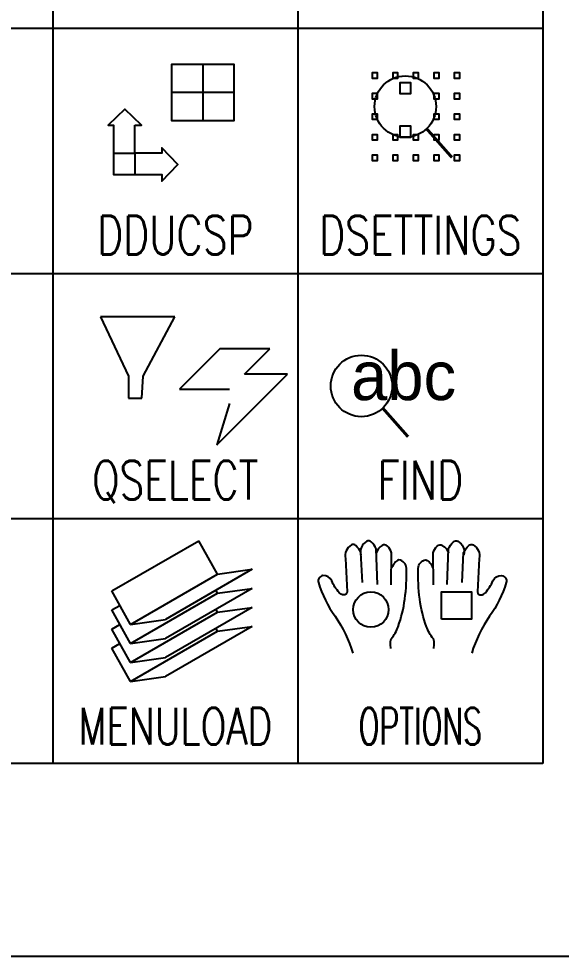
# Model space of a CAD drawing. Extents: x 1.7 to 12.8, y 1.1 to 13.1.
# Drawn here: x 5.379 to 6.269, y 1.067 to 2.605 of the extents above; entities that cross this region are included whole.
import ezdxf
from ezdxf.enums import TextEntityAlignment as Align

# ---------------------------------------------------------------- set-up
doc = ezdxf.new("R2010")
doc.units = 0
doc.header["$MEASUREMENT"] = 0
for name, color, linetype in [('Borders', 252, 'Continuous'), ('Icons', 7, 'Continuous'), ('Text English', 7, 'Continuous')]:
    doc.layers.add(name, color=color, linetype=linetype)
doc.styles.add('Roman Simplex', font='romans.shx', dxfattribs={"width": 0.75, "height": 0.0625})

# ---------------------------------------------------------------- blocks, each defined once
blk = doc.blocks.new('DDUCSP')
at = {"layer": 'Icons'}
for p, q in [((5.6809, 2.5308), (5.6809, 2.4376)), ((5.7317, 2.4842), (5.63, 2.4842))]:
    blk.add_line(p, q, dxfattribs=at)
at = {"layer": 'Icons', "color": 7}
blk.add_lwpolyline([(5.63, 2.4376), (5.63, 2.5308), (5.7317, 2.5308), (5.7317, 2.4376), (5.63, 2.4376), (5.63, 2.4376)], dxfattribs=at)
at = {"layer": 'Icons'}
blk.add_lwpolyline([(5.569, 2.4304), (5.5801, 2.4304), (5.5528, 2.4569), (5.5255, 2.4304), (5.5344, 2.4304), (5.5343, 2.3498), (5.6134, 2.3498), (5.6134, 2.3387), (5.6399, 2.366), (5.6134, 2.3933), (5.6134, 2.3845), (5.569, 2.3845)], close=True, dxfattribs=at)
blk.add_lwpolyline([(5.5343, 2.3845), (5.569, 2.3845), (5.569, 2.3498)], dxfattribs=at)
blk = doc.blocks.new('DSETTINGS')
at = {"layer": 'Icons', "color": 1}
for points in [[(5.9674, 2.5076), (5.9674, 2.5164), (5.9585, 2.5164), (5.9585, 2.5076), (5.9674, 2.5076), (5.9674, 2.5076)], [(6.0005, 2.5076), (6.0005, 2.5164), (5.9924, 2.5164), (5.9924, 2.5076), (6.0005, 2.5076), (6.0005, 2.5076)], [(6.0344, 2.5076), (6.0344, 2.5164), (6.0256, 2.5164), (6.0256, 2.5076), (6.0344, 2.5076), (6.0344, 2.5076)], [(6.0683, 2.5076), (6.0683, 2.5164), (6.0595, 2.5164), (6.0595, 2.5076), (6.0683, 2.5076), (6.0683, 2.5076)], [(6.1022, 2.5076), (6.1022, 2.5164), (6.0933, 2.5164), (6.0933, 2.5076), (6.1022, 2.5076), (6.1022, 2.5076)], [(6.0218, 2.4825), (6.0218, 2.5002), (6.0041, 2.5002), (6.0041, 2.4825), (6.0218, 2.4825), (6.0218, 2.4825)], [(5.9674, 2.4737), (5.9674, 2.4825), (5.9585, 2.4825), (5.9585, 2.4737), (5.9674, 2.4737), (5.9674, 2.4737)], [(6.0683, 2.4737), (6.0683, 2.4825), (6.0595, 2.4825), (6.0595, 2.4737), (6.0683, 2.4737), (6.0683, 2.4737)], [(6.1022, 2.4737), (6.1022, 2.4825), (6.0933, 2.4825), (6.0933, 2.4737), (6.1022, 2.4737), (6.1022, 2.4737)], [(5.9674, 2.4405), (5.9674, 2.4486), (5.9585, 2.4486), (5.9585, 2.4405), (5.9674, 2.4405), (5.9674, 2.4405)], [(6.0683, 2.4405), (6.0683, 2.4486), (6.0595, 2.4486), (6.0595, 2.4405), (6.0683, 2.4405), (6.0683, 2.4405)], [(6.1022, 2.4405), (6.1022, 2.4486), (6.0933, 2.4486), (6.0933, 2.4405), (6.1022, 2.4405), (6.1022, 2.4405)], [(5.9674, 2.4067), (5.9674, 2.4148), (5.9585, 2.4148), (5.9585, 2.4067), (5.9674, 2.4067), (5.9674, 2.4067)], [(6.0005, 2.4067), (6.0005, 2.4148), (5.9924, 2.4148), (5.9924, 2.4067), (6.0005, 2.4067), (6.0005, 2.4067)], [(6.0218, 2.4111), (6.0218, 2.4288), (6.0041, 2.4288), (6.0041, 2.4111), (6.0218, 2.4111), (6.0218, 2.4111)], [(6.0344, 2.4067), (6.0344, 2.4148), (6.0256, 2.4148), (6.0256, 2.4067), (6.0344, 2.4067), (6.0344, 2.4067)], [(6.0683, 2.4067), (6.0683, 2.4148), (6.0595, 2.4148), (6.0595, 2.4067), (6.0683, 2.4067), (6.0683, 2.4067)], [(6.1022, 2.4067), (6.1022, 2.4148), (6.0933, 2.4148), (6.0933, 2.4067), (6.1022, 2.4067), (6.1022, 2.4067)], [(5.9674, 2.3728), (5.9674, 2.3816), (5.9585, 2.3816), (5.9585, 2.3728), (5.9674, 2.3728), (5.9674, 2.3728)], [(6.0005, 2.3728), (6.0005, 2.3816), (5.9924, 2.3816), (5.9924, 2.3728), (6.0005, 2.3728), (6.0005, 2.3728)], [(6.0344, 2.3728), (6.0344, 2.3816), (6.0256, 2.3816), (6.0256, 2.3728), (6.0344, 2.3728), (6.0344, 2.3728)], [(6.0683, 2.3728), (6.0683, 2.3816), (6.0595, 2.3816), (6.0595, 2.3728), (6.0683, 2.3728), (6.0683, 2.3728)], [(6.1022, 2.3728), (6.1022, 2.3816), (6.0933, 2.3816), (6.0933, 2.3728), (6.1022, 2.3728), (6.1022, 2.3728)]]:
    blk.add_lwpolyline(points, dxfattribs=at)
at = {"layer": 'Icons', "const_width": 0.005}
blk.add_lwpolyline([(6.048, 2.4247), (6.0895, 2.3776)], dxfattribs=at)
at = {"layer": 'Icons'}
blk.add_circle((6.013, 2.4611), 0.0504, dxfattribs=at)
blk = doc.blocks.new('QSELECT')
for p, q in [((5.5129, 2.1164), (5.5588, 2.0186)), ((5.6348, 2.1164), (5.5129, 2.1164)), ((5.5828, 2.0186), (5.6348, 2.1164)), ((5.5588, 2.0186), (5.5588, 1.9827)), ((5.5808, 1.9827), (5.5828, 2.0186)), ((5.5588, 1.9827), (5.5808, 1.9827))]:
    blk.add_line(p, q)
at = {"layer": 'Icons', "color": 8}
for p, q in [((5.7088, 2.0636), (5.6426, 1.9974)), ((5.7907, 2.0636), (5.7088, 2.0636)), ((5.7493, 2.0223), (5.7907, 2.0636)), ((5.7037, 1.9064), (5.8195, 2.0223)), ((5.8195, 2.0223), (5.7493, 2.0223)), ((5.6426, 1.9974), (5.7245, 1.9974)), ((5.7245, 1.974), (5.7037, 1.9064))]:
    blk.add_line(p, q, dxfattribs=at)
blk = doc.blocks.new('FIND')
at = {"layer": 'Icons', "const_width": 0.005}
blk.add_lwpolyline([(5.976, 1.9664), (6.0175, 1.9194)], dxfattribs=at)
at = {"layer": 'Icons'}
blk.add_circle((5.941, 2.0028), 0.0504, dxfattribs=at)
at = {"insert": (5.9239, 2.0596), "char_height": 0.08, "attachment_point": 1}
blk.add_mtext('abc', dxfattribs=at)
blk = doc.blocks.new('MENULOAD')
at = {"layer": 'Icons'}
for p, q in [((5.5316, 1.6665), (5.6741, 1.7488)), ((5.7047, 1.694), (5.6741, 1.7488)), ((5.5622, 1.6117), (5.7047, 1.694)), ((5.7619, 1.7021), (5.6194, 1.6198)), ((5.7047, 1.694), (5.7619, 1.7021)), ((5.5622, 1.6117), (5.5316, 1.6665)), ((5.5622, 1.6117), (5.6194, 1.6198))]:
    blk.add_line(p, q, dxfattribs=at)
at = {"layer": 'Icons', "color": 9}
for p, q in [((5.5622, 1.5805), (5.7047, 1.6628)), ((5.7619, 1.6708), (5.6194, 1.5886)), ((5.7047, 1.6628), (5.702, 1.6675)), ((5.7047, 1.6628), (5.7619, 1.6708)), ((5.5316, 1.6353), (5.5448, 1.6429)), ((5.5622, 1.5805), (5.5316, 1.6353)), ((5.5622, 1.5492), (5.7047, 1.6315)), ((5.7619, 1.6396), (5.6194, 1.5573)), ((5.7047, 1.6315), (5.702, 1.6363)), ((5.7047, 1.6315), (5.7619, 1.6396)), ((5.5316, 1.604), (5.5448, 1.6116)), ((5.5622, 1.5492), (5.5316, 1.604)), ((5.5622, 1.518), (5.7047, 1.6003)), ((5.7619, 1.6083), (5.6194, 1.5261)), ((5.7047, 1.6003), (5.702, 1.605)), ((5.7047, 1.6003), (5.7619, 1.6083)), ((5.5622, 1.5805), (5.6194, 1.5886)), ((5.5316, 1.5728), (5.5448, 1.5804)), ((5.5622, 1.518), (5.5316, 1.5728)), ((5.5622, 1.5492), (5.6194, 1.5573)), ((5.5622, 1.518), (5.6194, 1.5261))]:
    blk.add_line(p, q, dxfattribs=at)
blk = doc.blocks.new('OPTIONS')
at = {"layer": 'Icons'}
for points in [[(5.9425, 1.6805), (5.9402, 1.7295, 0.077313), (5.9318, 1.741, 0.334602), (5.9245, 1.742, 0.337418), (5.9146, 1.7196)], [(5.9674, 1.6772), (5.9653, 1.7356, 0.077313), (5.957, 1.747, 0.334602), (5.9497, 1.7481, 0.337418), (5.9398, 1.7257, 1.253415)], [(5.9898, 1.6767), (5.9903, 1.7293, 0.153807), (5.9835, 1.7402, 0.30218), (5.9752, 1.7413, 0.233284), (5.9653, 1.7283, 0.721956)], [(6.0591, 1.6767), (6.0586, 1.7293, -0.153807), (6.0654, 1.7402, -0.30218), (6.0737, 1.7413, -0.233284), (6.0836, 1.7283, -0.721956)], [(6.0815, 1.6772), (6.0836, 1.7356, -0.077313), (6.0919, 1.747, -0.334602), (6.0992, 1.7481, -0.337418), (6.1091, 1.7257, -1.253415)], [(6.1064, 1.6805), (6.1087, 1.7295, -0.077313), (6.1171, 1.741, -0.334602), (6.1244, 1.742, -0.337418), (6.1343, 1.7196)], [(5.9146, 1.7196), (5.9173, 1.6649, -0.478938), (5.9116, 1.6599, -0.167946), (5.9046, 1.6637, -0.084989), (5.8922, 1.6831, 0.326331), (5.8779, 1.6917, 0.478476), (5.8703, 1.6802, 0.077423), (5.8976, 1.6249, -0.081499), (5.9269, 1.5644, -0.021633)], [(5.9893, 1.572), (5.9887, 1.5787, -0.09399), (5.9898, 1.5881, 0.092108), (6.0012, 1.6079, 0.052172), (6.0122, 1.6532, 0.040572), (6.0148, 1.7038, 0.37402), (6.0023, 1.7173, 0.192582), (5.9955, 1.7126, 0.078461), (5.9908, 1.7048, 0.959013)], [(6.0596, 1.572), (6.0602, 1.5787, 0.09399), (6.0591, 1.5881, -0.092108), (6.0477, 1.6079, -0.052172), (6.0367, 1.6532, -0.040572), (6.0341, 1.7038, -0.37402), (6.0466, 1.7173, -0.192582), (6.0534, 1.7126, -0.078461), (6.0581, 1.7048, -0.959013)], [(6.1343, 1.7196), (6.1316, 1.6649, 0.478938), (6.1373, 1.6599, 0.167946), (6.1443, 1.6637, 0.084989), (6.1567, 1.6831, -0.326331), (6.171, 1.6917, -0.478476), (6.1786, 1.6802, -0.077423), (6.1513, 1.6249, 0.081499), (6.122, 1.5644, 0.021633)]]:
    blk.add_lwpolyline(points, format="xyb", dxfattribs=at)
at = {"layer": 'Icons', "color": 1}
blk.add_lwpolyline([(6.0724, 1.6204), (6.0724, 1.6649), (6.1214, 1.6649), (6.1214, 1.6204)], close=True, dxfattribs=at)
blk.add_circle((5.9564, 1.6359), 0.029, dxfattribs=at)

msp = doc.modelspace()

# ---------------------------------------------------------------- linework, layer by layer
for p, q in [((5.5129, 2.1164), (5.5588, 2.0186)), ((5.6348, 2.1164), (5.5129, 2.1164)), ((5.5828, 2.0186), (5.6348, 2.1164)), ((5.5588, 2.0186), (5.5588, 1.9827)), ((5.5808, 1.9827), (5.5828, 2.0186)), ((5.5588, 1.9827), (5.5808, 1.9827))]:
    msp.add_line(p, q)
at = {"layer": 'Borders'}
for p, q in [((5.4345, 3.7959), (5.4345, 1.3833)), ((5.8366, 3.7959), (5.8366, 1.3833)), ((6.2387, 3.7959), (6.2387, 1.3833)), ((4.6303, 2.5896), (6.2387, 2.5896)), ((4.6303, 2.1875), (6.2387, 2.1875)), ((4.6303, 1.7854), (6.2387, 1.7854)), ((6.2387, 1.3833), (4.6303, 1.3833))]:
    msp.add_line(p, q, dxfattribs=at)
at = {"layer": 'Borders', "color": 252}
msp.add_lwpolyline([(12.771, 1.1877), (12.771, 13.0104, 0.414214), (12.6506, 13.1308), (1.8365, 13.1308, 0.414214), (1.7161, 13.0104), (1.7161, 1.1877, 0.414214), (1.8365, 1.0672), (12.6506, 1.0672, 0.414214)], format="xyb", close=True, dxfattribs=at)
at = {"layer": 'Icons'}
for p, q in [((5.6809, 2.5308), (5.6809, 2.4376)), ((5.7317, 2.4842), (5.63, 2.4842)), ((5.5316, 1.6665), (5.6741, 1.7488)), ((5.7047, 1.694), (5.6741, 1.7488)), ((5.5622, 1.6117), (5.7047, 1.694)), ((5.7619, 1.7021), (5.6194, 1.6198)), ((5.7047, 1.694), (5.7619, 1.7021)), ((5.5622, 1.6117), (5.5316, 1.6665)), ((5.5622, 1.6117), (5.6194, 1.6198))]:
    msp.add_line(p, q, dxfattribs=at)
at = {"layer": 'Icons', "color": 8}
for p, q in [((5.7088, 2.0636), (5.6426, 1.9974)), ((5.7907, 2.0636), (5.7088, 2.0636)), ((5.7493, 2.0223), (5.7907, 2.0636)), ((5.7037, 1.9064), (5.8195, 2.0223)), ((5.8195, 2.0223), (5.7493, 2.0223)), ((5.6426, 1.9974), (5.7245, 1.9974)), ((5.7245, 1.974), (5.7037, 1.9064))]:
    msp.add_line(p, q, dxfattribs=at)
at = {"layer": 'Icons', "color": 9}
for p, q in [((5.5622, 1.5805), (5.7047, 1.6628)), ((5.7619, 1.6708), (5.6194, 1.5886)), ((5.7047, 1.6628), (5.702, 1.6675)), ((5.7047, 1.6628), (5.7619, 1.6708)), ((5.5316, 1.6353), (5.5448, 1.6429)), ((5.5622, 1.5805), (5.5316, 1.6353)), ((5.5622, 1.5492), (5.7047, 1.6315)), ((5.7619, 1.6396), (5.6194, 1.5573)), ((5.7047, 1.6315), (5.702, 1.6363)), ((5.7047, 1.6315), (5.7619, 1.6396)), ((5.5316, 1.604), (5.5448, 1.6116)), ((5.5622, 1.5492), (5.5316, 1.604)), ((5.5622, 1.518), (5.7047, 1.6003)), ((5.7619, 1.6083), (5.6194, 1.5261)), ((5.7047, 1.6003), (5.702, 1.605)), ((5.7047, 1.6003), (5.7619, 1.6083)), ((5.5622, 1.5805), (5.6194, 1.5886)), ((5.5316, 1.5728), (5.5448, 1.5804)), ((5.5622, 1.518), (5.5316, 1.5728)), ((5.5622, 1.5492), (5.6194, 1.5573)), ((5.5622, 1.518), (5.6194, 1.5261))]:
    msp.add_line(p, q, dxfattribs=at)
at = {"layer": 'Icons', "color": 7}
msp.add_lwpolyline([(5.63, 2.4376), (5.63, 2.5308), (5.7317, 2.5308), (5.7317, 2.4376), (5.63, 2.4376), (5.63, 2.4376)], dxfattribs=at)
at = {"layer": 'Icons', "color": 1}
for points in [[(5.9674, 2.5076), (5.9674, 2.5164), (5.9585, 2.5164), (5.9585, 2.5076), (5.9674, 2.5076), (5.9674, 2.5076)], [(6.0005, 2.5076), (6.0005, 2.5164), (5.9924, 2.5164), (5.9924, 2.5076), (6.0005, 2.5076), (6.0005, 2.5076)], [(6.0344, 2.5076), (6.0344, 2.5164), (6.0256, 2.5164), (6.0256, 2.5076), (6.0344, 2.5076), (6.0344, 2.5076)], [(6.0683, 2.5076), (6.0683, 2.5164), (6.0595, 2.5164), (6.0595, 2.5076), (6.0683, 2.5076), (6.0683, 2.5076)], [(6.1022, 2.5076), (6.1022, 2.5164), (6.0933, 2.5164), (6.0933, 2.5076), (6.1022, 2.5076), (6.1022, 2.5076)], [(6.0218, 2.4825), (6.0218, 2.5002), (6.0041, 2.5002), (6.0041, 2.4825), (6.0218, 2.4825), (6.0218, 2.4825)], [(5.9674, 2.4737), (5.9674, 2.4825), (5.9585, 2.4825), (5.9585, 2.4737), (5.9674, 2.4737), (5.9674, 2.4737)], [(6.0683, 2.4737), (6.0683, 2.4825), (6.0595, 2.4825), (6.0595, 2.4737), (6.0683, 2.4737), (6.0683, 2.4737)], [(6.1022, 2.4737), (6.1022, 2.4825), (6.0933, 2.4825), (6.0933, 2.4737), (6.1022, 2.4737), (6.1022, 2.4737)], [(5.9674, 2.4405), (5.9674, 2.4486), (5.9585, 2.4486), (5.9585, 2.4405), (5.9674, 2.4405), (5.9674, 2.4405)], [(6.0683, 2.4405), (6.0683, 2.4486), (6.0595, 2.4486), (6.0595, 2.4405), (6.0683, 2.4405), (6.0683, 2.4405)], [(6.1022, 2.4405), (6.1022, 2.4486), (6.0933, 2.4486), (6.0933, 2.4405), (6.1022, 2.4405), (6.1022, 2.4405)], [(5.9674, 2.4067), (5.9674, 2.4148), (5.9585, 2.4148), (5.9585, 2.4067), (5.9674, 2.4067), (5.9674, 2.4067)], [(6.0005, 2.4067), (6.0005, 2.4148), (5.9924, 2.4148), (5.9924, 2.4067), (6.0005, 2.4067), (6.0005, 2.4067)], [(6.0218, 2.4111), (6.0218, 2.4288), (6.0041, 2.4288), (6.0041, 2.4111), (6.0218, 2.4111), (6.0218, 2.4111)], [(6.0344, 2.4067), (6.0344, 2.4148), (6.0256, 2.4148), (6.0256, 2.4067), (6.0344, 2.4067), (6.0344, 2.4067)], [(6.0683, 2.4067), (6.0683, 2.4148), (6.0595, 2.4148), (6.0595, 2.4067), (6.0683, 2.4067), (6.0683, 2.4067)], [(6.1022, 2.4067), (6.1022, 2.4148), (6.0933, 2.4148), (6.0933, 2.4067), (6.1022, 2.4067), (6.1022, 2.4067)], [(5.9674, 2.3728), (5.9674, 2.3816), (5.9585, 2.3816), (5.9585, 2.3728), (5.9674, 2.3728), (5.9674, 2.3728)], [(6.0005, 2.3728), (6.0005, 2.3816), (5.9924, 2.3816), (5.9924, 2.3728), (6.0005, 2.3728), (6.0005, 2.3728)], [(6.0344, 2.3728), (6.0344, 2.3816), (6.0256, 2.3816), (6.0256, 2.3728), (6.0344, 2.3728), (6.0344, 2.3728)], [(6.0683, 2.3728), (6.0683, 2.3816), (6.0595, 2.3816), (6.0595, 2.3728), (6.0683, 2.3728), (6.0683, 2.3728)], [(6.1022, 2.3728), (6.1022, 2.3816), (6.0933, 2.3816), (6.0933, 2.3728), (6.1022, 2.3728), (6.1022, 2.3728)]]:
    msp.add_lwpolyline(points, dxfattribs=at)
at = {"layer": 'Icons'}
msp.add_lwpolyline([(5.569, 2.4304), (5.5801, 2.4304), (5.5528, 2.4569), (5.5255, 2.4304), (5.5344, 2.4304), (5.5343, 2.3498), (5.6134, 2.3498), (5.6134, 2.3387), (5.6399, 2.366), (5.6134, 2.3933), (5.6134, 2.3845), (5.569, 2.3845)], close=True, dxfattribs=at)
at = {"layer": 'Icons', "const_width": 0.005}
for points in [[(6.048, 2.4247), (6.0895, 2.3776)], [(5.976, 1.9664), (6.0175, 1.9194)]]:
    msp.add_lwpolyline(points, dxfattribs=at)
at = {"layer": 'Icons'}
msp.add_lwpolyline([(5.5343, 2.3845), (5.569, 2.3845), (5.569, 2.3498)], dxfattribs=at)
for points in [[(5.9425, 1.6805), (5.9402, 1.7295, 0.077313), (5.9318, 1.741, 0.334602), (5.9245, 1.742, 0.337418), (5.9146, 1.7196)], [(5.9674, 1.6772), (5.9653, 1.7356, 0.077313), (5.957, 1.747, 0.334602), (5.9497, 1.7481, 0.337418), (5.9398, 1.7257, 1.253415)], [(5.9898, 1.6767), (5.9903, 1.7293, 0.153807), (5.9835, 1.7402, 0.30218), (5.9752, 1.7413, 0.233284), (5.9653, 1.7283, 0.721956)], [(6.0591, 1.6767), (6.0586, 1.7293, -0.153807), (6.0654, 1.7402, -0.30218), (6.0737, 1.7413, -0.233284), (6.0836, 1.7283, -0.721956)], [(6.0815, 1.6772), (6.0836, 1.7356, -0.077313), (6.0919, 1.747, -0.334602), (6.0992, 1.7481, -0.337418), (6.1091, 1.7257, -1.253415)], [(6.1064, 1.6805), (6.1087, 1.7295, -0.077313), (6.1171, 1.741, -0.334602), (6.1244, 1.742, -0.337418), (6.1343, 1.7196)], [(5.9146, 1.7196), (5.9173, 1.6649, -0.478938), (5.9116, 1.6599, -0.167946), (5.9046, 1.6637, -0.084989), (5.8922, 1.6831, 0.326331), (5.8779, 1.6917, 0.478476), (5.8703, 1.6802, 0.077423), (5.8976, 1.6249, -0.081499), (5.9269, 1.5644, -0.021633)], [(5.9893, 1.572), (5.9887, 1.5787, -0.09399), (5.9898, 1.5881, 0.092108), (6.0012, 1.6079, 0.052172), (6.0122, 1.6532, 0.040572), (6.0148, 1.7038, 0.37402), (6.0023, 1.7173, 0.192582), (5.9955, 1.7126, 0.078461), (5.9908, 1.7048, 0.959013)], [(6.0596, 1.572), (6.0602, 1.5787, 0.09399), (6.0591, 1.5881, -0.092108), (6.0477, 1.6079, -0.052172), (6.0367, 1.6532, -0.040572), (6.0341, 1.7038, -0.37402), (6.0466, 1.7173, -0.192582), (6.0534, 1.7126, -0.078461), (6.0581, 1.7048, -0.959013)], [(6.1343, 1.7196), (6.1316, 1.6649, 0.478938), (6.1373, 1.6599, 0.167946), (6.1443, 1.6637, 0.084989), (6.1567, 1.6831, -0.326331), (6.171, 1.6917, -0.478476), (6.1786, 1.6802, -0.077423), (6.1513, 1.6249, 0.081499), (6.122, 1.5644, 0.021633)]]:
    msp.add_lwpolyline(points, format="xyb", dxfattribs=at)
at = {"layer": 'Icons', "color": 1}
msp.add_lwpolyline([(6.0724, 1.6204), (6.0724, 1.6649), (6.1214, 1.6649), (6.1214, 1.6204)], close=True, dxfattribs=at)
at = {"layer": 'Icons'}
for centre in [(6.013, 2.4611), (5.941, 2.0028)]:
    msp.add_circle(centre, 0.0504, dxfattribs=at)
at = {"layer": 'Icons', "color": 1}
msp.add_circle((5.9564, 1.6359), 0.029, dxfattribs=at)

# ---------------------------------------------------------------- block references
for name in ['DDUCSP', 'DSETTINGS', 'QSELECT', 'FIND', 'MENULOAD', 'OPTIONS']:
    msp.add_blockref(name, (0, 0))

# ---------------------------------------------------------------- texts
at = {"insert": (5.9239, 2.0596), "char_height": 0.08, "attachment_point": 1}
msp.add_mtext('abc', dxfattribs=at)
at = {"layer": 'Text English', "style": 'Roman Simplex'}
for s, height, width, p in [('DDUCSP', 0.06336, 0.75, (5.6356, 2.2187)), ('DSETTINGS', 0.06336, 0.75, (6.0376, 2.2187)), ('QSELECT', 0.06336, 0.75, (5.6356, 1.8167)), ('FIND', 0.06336, 0.75, (6.0376, 1.8167)), ('MENULOAD', 0.06, 0.75, (5.6356, 1.4146)), ('OPTIONS', 0.06, 0.6, (6.0376, 1.4146))]:
    msp.add_text(s, height=height, dxfattribs=dict(at, width=width)).set_placement(p, align=Align.CENTER)

doc.saveas('drawing.dxf')
